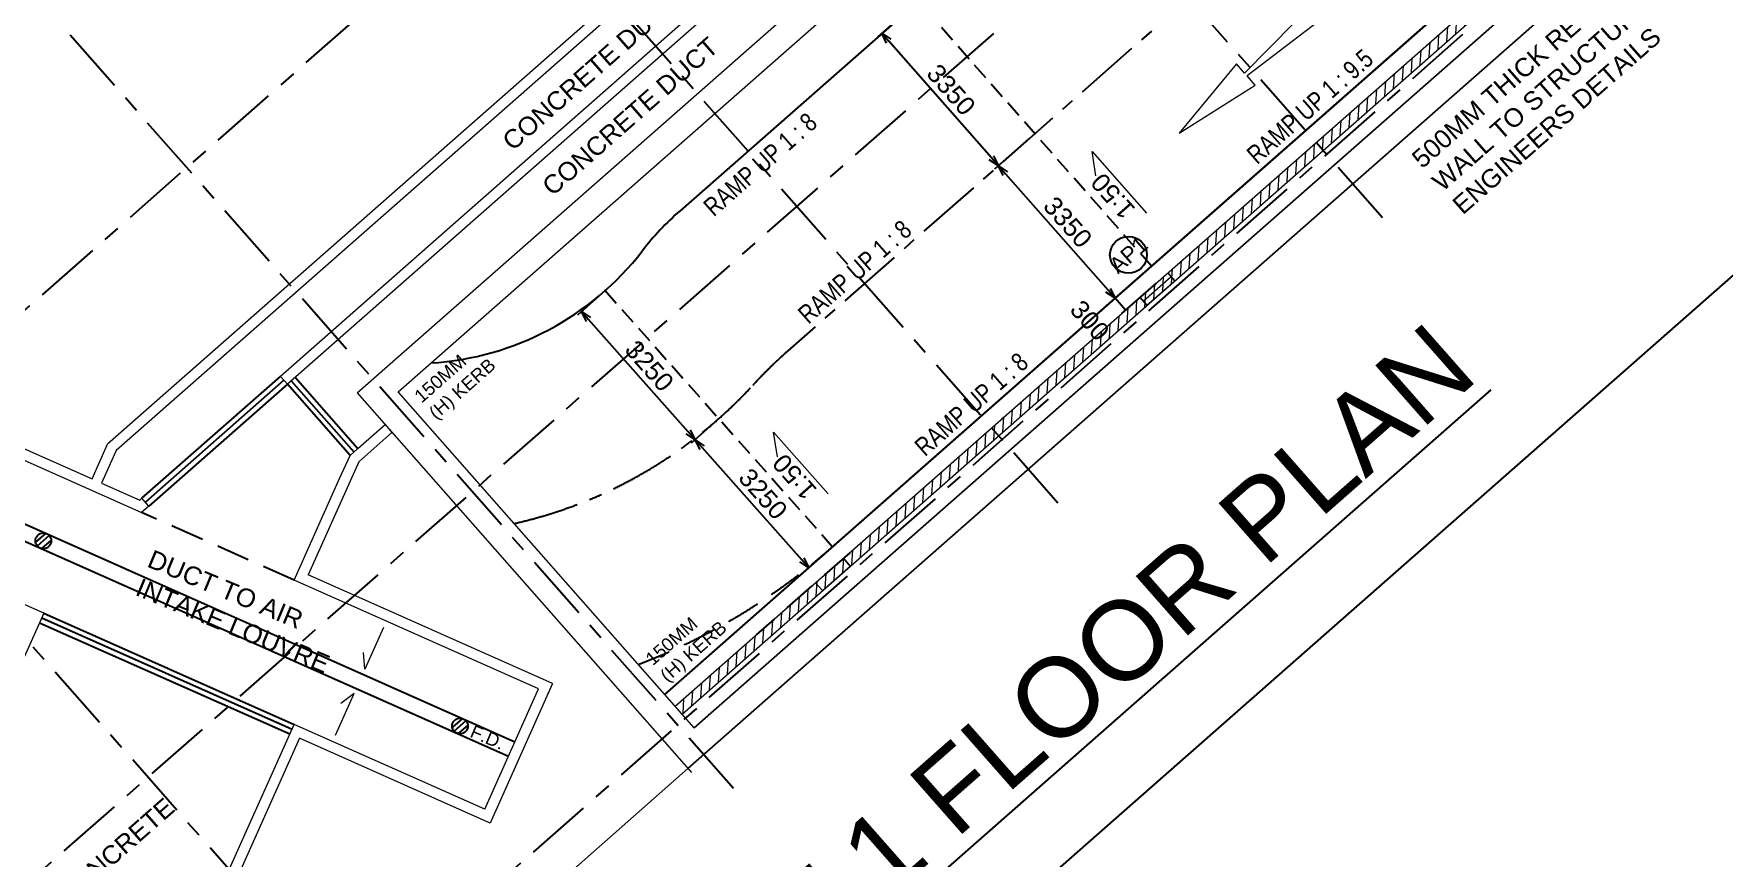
# Model space of a CAD drawing. Header units: millimetres. Extents: x 833681652 to 834427839, y 817425676 to 818089765.
# Drawn here: x 834328148 to 834360221, y 817932271 to 817947922 of the extents above; entities that cross this region are included whole.
import ezdxf
from ezdxf.enums import TextEntityAlignment as Align

# ---------------------------------------------------------------- set-up
doc = ezdxf.new("R2010")
doc.units = ezdxf.units.MM
doc.header["$LTSCALE"] = 100
for name, pattern in [('CENTER', [2, 1.25, -0.25, 0.25, -0.25]), ('Grid Line', [22.225, 12.7, -3.175, 3.175, -3.175]), ('Hidden', [9.525, 6.35, -3.175])]:
    doc.linetypes.add(name, pattern=pattern)
for name, color, linetype in [('A-COLS', 3, 'Continuous'), ('DLN020__', 6, 'Continuous'), ('DLN030_2', 1, 'Continuous'), ('DLN0401_', 7, 'Continuous'), ('DLN0402_Room Number', 7, 'Continuous'), ('DLN043__Room Name', 7, 'Continuous'), ('DLN210__', 7, 'Continuous'), ('DLN270__', 3, 'Continuous'), ('DLN318__Louvres', 6, 'Continuous'), ('DLN810__', 1, 'Continuous')]:
    doc.layers.add(name, color=color, linetype=linetype)
for name, color, linetype, lineweight in [('A-DOOR', 6, 'Continuous', 9), ('A-WALL', 7, 'Continuous', 9), ('A829_ROAD', 1, 'Continuous', 0), ('DLN040__', 3, 'Continuous', 0), ('I-WALL', 7, 'Continuous', 9)]:
    doc.layers.add(name, color=color, linetype=linetype, lineweight=lineweight)
doc.styles.get("Standard").update_dxf_attribs({"font": 'swiss.ttf'})
doc.styles.add('Swis721tBT', font='swissl.ttf')
doc.dimstyles.new('INTDIM350', dxfattribs={"dimtxt": 350, "dimasz": 200, "dimexe": 100, "dimexo": 150, "dimgap": 100, "dimtad": 1, "dimdec": 0, "dimzin": 9, "dimdsep": 46, "dimtxsty": 'Swis721tBT', "dimblk": 'OPEN30', "dimcen": -125, "dimclrd": 256, "dimclre": 256, "dimclrt": 2, "dimaunit": 1, "dimadec": 1, "dimazin": 0, "dimtfac": 0.444444, "dimtdec": 0, "dimtix": 1, "dimtmove": 2, "dimatfit": 3, "dimldrblk": 'OPEN30', "dimfxl": 0, "dimtolj": 1, "dimlwd": -1, "dimlwe": -1, "dimarcsym": 0})

# ---------------------------------------------------------------- blocks, each defined once
blk = doc.blocks.new('A$C2ABD7BB2')
at = {"layer": 'DLN810__', "color": 6}
for p, q in [((59, 354, 0), (-132, 186, 0)), ((126, 311, 0), (-99, 113, 0)), ((163, 227, 0), (-21, 66, 0))]:
    blk.add_line(p, q, dxfattribs=at)
blk.add_circle((14, 212, 0), 150, dxfattribs=at)
blk = doc.blocks.new('A05-_14-flat-3')
at = {"layer": 'A829_ROAD'}
for p, q in [((-275, 3909), (275, 3909)), ((-50, 709), (-275, 3909)), ((275, 3909), (50, 709)), ((-375, 709), (0, -1624)), ((-50, 709), (-375, 709)), ((0, -1624), (375, 709)), ((375, 709), (50, 709))]:
    blk.add_line(p, q, dxfattribs=at)
blk = doc.blocks.new('_Open30')
at = {"color": 0, "linetype": 'ByBlock', "lineweight": -2}
for p, q in [((-1, 0.27), (0, 0)), ((0, 0), (-1, -0.27)), ((0, 0), (-1, 0))]:
    blk.add_line(p, q, dxfattribs=at)
blk = doc.blocks.new('*D165')
at = {"layer": 'Defpoints', "color": 0}
for p in [(834341146, 817940615), (834340696, 817940216), (834343303, 817938184)]:
    blk.add_point(p, dxfattribs=at)
at = {"layer": 'DLN030_2', "linetype": 'Continuous'}
for p, q in [((834341034, 817940516), (834340621, 817940150)), ((834342720, 817937934), (834340829, 817940066)), ((834343191, 817938085), (834342778, 817937718))]:
    blk.add_line(p, q, dxfattribs=at)
at = {"layer": 'DLN030_2', "xscale": 200, "yscale": 200, "zscale": 200}
for p, rotation in [((834340696, 817940216), 131.5765935582896), ((834342853, 817937785), 311.5765935582896)]:
    blk.add_blockref('_Open30', p, dxfattribs=dict(at, rotation=rotation))
at = {"layer": 'DLN030_2', "color": 2, "insert": (834341984, 817939186), "char_height": 350, "attachment_point": 5, "rotation": 311.5766, "style": 'Swis721tBT'}
blk.add_mtext('\\A1;3250', dxfattribs=at)
blk = doc.blocks.new('*D166')
at = {"layer": 'Defpoints', "color": 0}
for p in [(834338989, 817943047), (834338539, 817942647), (834341146, 817940615)]:
    blk.add_point(p, dxfattribs=at)
at = {"layer": 'DLN030_2', "linetype": 'Continuous'}
for p, q in [((834338877, 817942947), (834338464, 817942581)), ((834340563, 817940366), (834338672, 817942498)), ((834341034, 817940516), (834340621, 817940150))]:
    blk.add_line(p, q, dxfattribs=at)
at = {"layer": 'DLN030_2', "xscale": 200, "yscale": 200, "zscale": 200}
for p, rotation in [((834338539, 817942647), 131.576593549999), ((834340696, 817940216), 311.576593549999)]:
    blk.add_blockref('_Open30', p, dxfattribs=dict(at, rotation=rotation))
at = {"layer": 'DLN030_2', "color": 2, "insert": (834339827, 817941617), "char_height": 350, "attachment_point": 5, "rotation": 311.5766, "style": 'Swis721tBT'}
blk.add_mtext('\\A1;3250', dxfattribs=at)
blk = doc.blocks.new('*D167')
at = {"layer": 'Defpoints', "color": 0}
for p in [(834344928, 817948540), (834344236, 817947931), (834347141, 817946025)]:
    blk.add_point(p, dxfattribs=at)
at = {"layer": 'DLN030_2', "linetype": 'Continuous'}
for p, q in [((834344815, 817948441), (834344161, 817947865)), ((834346317, 817945567), (834344368, 817947781)), ((834347029, 817945926), (834346374, 817945350))]:
    blk.add_line(p, q, dxfattribs=at)
at = {"layer": 'DLN030_2', "xscale": 200, "yscale": 200, "zscale": 200}
for p, rotation in [((834344236, 817947931), 131.350263552063), ((834346450, 817945416), 311.350263552063)]:
    blk.add_blockref('_Open30', p, dxfattribs=dict(at, rotation=rotation))
at = {"layer": 'DLN030_2', "color": 2, "insert": (834345553, 817946859), "char_height": 350, "attachment_point": 5, "rotation": 311.3503, "style": 'Swis721tBT'}
blk.add_mtext('\\A1;3350', dxfattribs=at)
blk = doc.blocks.new('*D168')
at = {"layer": 'Defpoints', "color": 0}
for p in [(834347141, 817946025), (834349354, 817943510), (834348663, 817942902)]:
    blk.add_point(p, dxfattribs=at)
at = {"layer": 'DLN030_2', "linetype": 'Continuous'}
for p, q in [((834347029, 817945926), (834346374, 817945350)), ((834346582, 817945266), (834348531, 817943052)), ((834349242, 817943411), (834348588, 817942836))]:
    blk.add_line(p, q, dxfattribs=at)
at = {"layer": 'DLN030_2', "xscale": 200, "yscale": 200, "zscale": 200}
for p, rotation in [((834346450, 817945416), 131.3502635423942), ((834348663, 817942902), 311.3502635423942)]:
    blk.add_blockref('_Open30', p, dxfattribs=dict(at, rotation=rotation))
at = {"layer": 'DLN030_2', "color": 2, "insert": (834347766, 817944344), "char_height": 350, "attachment_point": 5, "rotation": 311.3503, "style": 'Swis721tBT'}
blk.add_mtext('\\A1;3350', dxfattribs=at)
blk = doc.blocks.new('*D169')
at = {"layer": 'Defpoints', "color": 0}
for p in [(834349354, 817943510), (834349553, 817943285), (834348663, 817942902)]:
    blk.add_point(p, dxfattribs=at)
at = {"layer": 'DLN030_2', "linetype": 'Continuous'}
for p, q in [((834349242, 817943411), (834348588, 817942836)), ((834349440, 817943186), (834348786, 817942610)), ((834348861, 817942676), (834348663, 817942902))]:
    blk.add_line(p, q, dxfattribs=at)
at = {"layer": 'DLN030_2', "color": 2, "insert": (834348183, 817942479), "char_height": 350, "attachment_point": 5, "rotation": 311.3503, "style": 'Swis721tBT'}
blk.add_mtext('\\A1;300', dxfattribs=at)

msp = doc.modelspace()

# ---------------------------------------------------------------- hatches: boundary and pattern name
at = {"layer": 'A-WALL'}
h = msp.add_hatch(dxfattribs=at)
h.set_pattern_fill('ANSI31', scale=50)
h.set_pattern_definition([(86.3502, (834261331.75, 817978739.76), (-158.42802, 10.10571), [])])
h.paths.add_polyline_path([(834340448.3, 817935005.2), (834372427.5, 817963149.3), (834372262.3, 817963336.9), (834372112.2, 817963204.8), (834372145.2, 817963167.3), (834340316.1, 817935155.3)])

# ---------------------------------------------------------------- linework, layer by layer
msp.add_line((834346543.8, 817940637.1), (834346512.2, 817940609.4))
at = {"color": 2}
msp.add_lwpolyline([(834427839, 818002704.1), (834318889.5, 817906820.3), (834242269.6, 817993880.9), (834351219.2, 818089764.7)], close=True, dxfattribs=at)
at = {"layer": 'A-COLS', "lineweight": 18}
for p, q in [((834374565.4, 817964565.2), (834340679.3, 817934742.8, -0.1)), ((834340679.3, 817934742.8), (834374565.1, 817964564.9, -0.1)), ((834375081.5, 817964353.3), (834340559.2, 817933971)), ((834340559.2, 817933971), (834375023.9, 817964302.6)), ((834334282.9, 817941102.5), (834346706.8, 817952036.5)), ((834335063.7, 817941123.6), (834347037.1, 817951661.1)), ((834334282.9, 817941102.5, 0), (834340625.3, 817933896)), ((834340679.3, 817934742.8), (834335063.7, 817941123.6))]:
    msp.add_line(p, q, dxfattribs=at)
at = {"layer": 'A-DOOR'}
msp.add_line((834349729.4, 817943307, -0.1), (834349202.6, 817942843.4, -0.1), dxfattribs=at)
for points in [[(834349795.5, 817943232, -0.1), (834349663.4, 817943382.1, -0.1)], [(834349795.5, 817943232, -0.1), (834349663.4, 817943382.1, -0.1)], [(834349268.7, 817942768.3, -0.1), (834349136.6, 817942918.5, -0.1)], [(834349268.7, 817942768.3, -0.1), (834349136.6, 817942918.5, -0.1)], [(834343113, 817937350.9, -0.1), (834342980.9, 817937501, -0.1)]]:
    msp.add_polyline3d(points, dxfattribs=at)
at = {"layer": 'A-WALL', "lineweight": 18}
for p, q in [((834340448.1, 817935005.5, 0), (834372427.2, 817963149.6, -0.1)), ((834340315.9, 817935155.6, 0), (834365726.6, 817957519, -0.1))]:
    msp.add_line(p, q, dxfattribs=at)
at = {"layer": 'A-WALL', "color": 3}
for p, q in [((834344745.8, 817953507.9, -0.1), (834329544.4, 817940129.5, -0.1)), ((834344877.9, 817953357.8, -0.1), (834329709.3, 817940008.3, -0.1)), ((834345914, 817952937.3), (834332825.9, 817941418.6, -0.1)), ((834346046.2, 817952787.1), (834332958, 817941268.5, -0.1)), ((834332825.9, 817941418.6, -0.1), (834332958, 817941268.5, -0.1)), ((834334297.3, 817940049.4, -0.1), (834334811.5, 817940501.9, -0.1)), ((834334811.5, 817940501.9, -0.1), (834334943.7, 817940351.8, -0.1)), ((834327388.7, 817940302.1, -0.1), (834329252.3, 817939473.3, -0.1)), ((834329252.3, 817939473.3, -0.1), (834329544.4, 817940129.5, -0.1)), ((834334943.7, 817940351.8, -0.1), (834334312, 817939795.9, -0.1)), ((834327490.2, 817940038.1, -0.1), (834330193.7, 817938835.7, -0.1)), ((834329709.3, 817940008.3, -0.1), (834329435, 817939392, -0.1)), ((834334312, 817939795.9, -0.1), (834333351.4, 817937650.2, -0.1)), ((834333950.4, 817939477.7, -0.1), (834334147.2, 817939917.3, -0.1)), ((834334297.3, 817940049.4, -0.1), (834334147.2, 817939917.3, -0.1)), ((834333087, 817937548.9, -0.1), (834333950.4, 817939477.7, -0.1)), ((834329435, 817939392, -0.1), (834330157.8, 817939070.5, -0.1)), ((834330157.8, 817939070.5, -0.1), (834330198.5, 817939106.3, -0.1)), ((834330330.6, 817938956.2, -0.1), (834330198.5, 817939106.3, -0.1)), ((834330330.6, 817938956.2, -0.1), (834330193.7, 817938835.7, -0.1)), ((834328338.6, 817936925.3, -0.1), (834326474.3, 817937753.9, -0.1)), ((834337723.7, 817935486.7, -0.1), (834333087, 817937548.9, -0.1)), ((834337987.4, 817935588.3, -0.1), (834333351.4, 817937650.2, -0.1)), ((834328338.6, 817936925.3, -0.1), (834326618.4, 817933085.8, -0.1)), ((834337987.4, 817935588.3, -0.1), (834336809.2, 817932938.4, -0.1)), ((834337987.7, 817935588.2, -0.1), (834337898.7, 817935388.9, -0.1)), ((834336707.8, 817933202.4, -0.1), (834337723.7, 817935486.7, -0.1)), ((834337906.4, 817935405.4, -0.1), (834337906.1, 817935405.6, -0.1)), ((834331607.6, 817931503.5, -0.1), (834333088.7, 817934812, -0.1)), ((834336707.8, 817933202.4, -0.1), (834333088.7, 817934812, -0.1)), ((834333189.7, 817934548.2, -0.1), (834331752.9, 817931338.5, -0.1)), ((834336809.2, 817932938.4, -0.1), (834333189.7, 817934548.2, -0.1))]:
    msp.add_line(p, q, dxfattribs=at)
at = {"layer": 'A-WALL'}
for p, q in [((834349268.7, 817942768.3, -0.1), (834349795.5, 817943232, -0.1)), ((834349268.7, 817942768.3, -0.1), (834349795.5, 817943232, -0.1)), ((834343113, 817937350.9, -0.1), (834343639.8, 817937814.5, -0.1))]:
    msp.add_line(p, q, dxfattribs=at)
at = {"layer": 'DLN020__', "linetype": 'Grid Line'}
for p, q in [((834353735, 817944428.9), (834289970.3, 818016882.5)), ((834347579.4, 817939011.5), (834283814.7, 818011465.1)), ((834341423.8, 817933594.1), (834277659.1, 818006047.7)), ((834335268.2, 817928176.7), (834271503.5, 818000630.2)), ((834377642.3, 817986389), (834308304.5, 817925366.3)), ((834383059.8, 817980233.3), (834313721.9, 817919210.7)), ((834386957.6, 817975804.3), (834317619.8, 817914781.7))]:
    msp.add_line(p, q, dxfattribs=at)
at = {"layer": 'DLN030_2'}
msp.add_point((834338989.5, 817943046.7), dxfattribs=at)
at = {"layer": 'DLN0401_', "color": 0}
msp.add_circle((834348916.8, 817943725), 350, dxfattribs=at)
at = {"layer": 'DLN040__', "color": 0}
for points in [[(834348299.8, 817945223.8), (834348226, 817945687.7), (834349257.9, 817944515.1)], [(834342257.3, 817939892.7), (834342181.6, 817940356.2), (834343218.1, 817939187.7)]]:
    msp.add_lwpolyline(points, dxfattribs=at)
at = {"layer": 'DLN210__', "lineweight": 13}
for points in [[(834349663.4, 817943382.1, -0.1), (834349795.5, 817943232, -0.1)], [(834349663.4, 817943382.1, -0.1), (834349795.5, 817943232, -0.1)], [(834349795.5, 817943232, -0.1), (834349663.4, 817943382.1, -0.1)], [(834349136.6, 817942918.5, -0.1), (834349268.7, 817942768.3, -0.1)], [(834349136.6, 817942918.5, -0.1), (834349268.7, 817942768.3, -0.1)], [(834349268.7, 817942768.3, -0.1), (834349136.6, 817942918.5, -0.1)], [(834343507.7, 817937964.6, -0.1), (834343639.8, 817937814.5, -0.1)], [(834343639.8, 817937814.5, -0.1), (834343507.7, 817937964.6, -0.1)], [(834342980.9, 817937501, -0.1), (834343113, 817937350.9, -0.1)], [(834343113, 817937350.9, -0.1), (834342980.9, 817937501, -0.1)]]:
    msp.add_polyline3d(points, dxfattribs=at)
at = {"layer": 'DLN270__', "color": 251, "linetype": 'Continuous', "lineweight": 18}
msp.add_line((834340559.2, 817933971), (834330912.9, 817925481.5), dxfattribs=at)
at = {"layer": 'DLN318__Louvres'}
for p, q in [((834330198.5, 817939106.3, -0.1), (834332825.9, 817941418.6, -0.1)), ((834332891.9, 817941343.6, -0.1), (834330264.5, 817939031.3, -0.1)), ((834333033.1, 817941334.6, -0.1), (834334222.3, 817939983.3, -0.1)), ((834333108.1, 817941400.6, -0.1), (834334297.3, 817940049.4, -0.1)), ((834332958, 817941268.5, -0.1), (834330330.6, 817938956.2, -0.1)), ((834334147.2, 817939917.3, -0.1), (834332958, 817941268.5, -0.1)), ((834328338.3, 817936924.8, -0.1), (834333088.7, 817934812, -0.1)), ((834328257.1, 817936742, -0.1), (834333007.4, 817934629.3, -0.1)), ((834328297.7, 817936833.4, -0.1), (834333048, 817934720.6, -0.1))]:
    msp.add_line(p, q, dxfattribs=at)
at = {"layer": 'DLN810__'}
for p, q in [((834340117.7, 817935380.9, 0), (834365153, 817957413.8, -0.1)), ((834346392.9, 817940904), (834365152.8, 817957414.1)), ((834350554.6, 817953491.8, 0), (834340409.8, 817944563.6, 0)), ((834340117.7, 817935380.9), (834346393.1, 817940903.6)), ((834327043.2, 817939033.1, -0.1), (834337276.7, 817934481.6, -0.1)), ((834326921.3, 817938758.9, -0.1), (834337154.8, 817934207.5, -0.1))]:
    msp.add_line(p, q, dxfattribs=at)
at = {"layer": 'DLN810__', "linetype": 'CENTER', "ltscale": 10}
msp.add_line((834353481, 817951604.7, 0), (834342456.4, 817941902.2, 0), dxfattribs=at)
at = {"layer": 'DLN810__', "linetype": 'Hidden', "ltscale": 0.5}
for p, q in [((834349354.5, 817943510.4), (834344928.1, 817948540)), ((834338989.5, 817943046.7), (834343303.1, 817938184.2))]:
    msp.add_line(p, q, dxfattribs=at)
at = {"layer": 'DLN810__', "linetype": 'Hidden'}
for p, q in [((834333087, 817937548.9, -0.1), (834330193.7, 817938835.7, -0.1)), ((834343627.8, 817938070.3, 0), (834341854.8, 817936510))]:
    msp.add_line(p, q, dxfattribs=at)
at = {"layer": 'DLN810__'}
for centre, start, end in [((834344043.5, 817940434.9), 131.35026, 142.30373), ((834335339.6, 817947161.1), 273.62081, 322.30373)]:
    msp.add_arc(centre, 5500, start, end, dxfattribs=at)
at = {"layer": 'DLN810__', "linetype": 'CENTER', "ltscale": 10}
for centre, start, end in [((834348237.4, 817935333.4), 131.35026, 137.47835), ((834335339.6, 817947161.1), 282.69598, 317.47835)]:
    msp.add_arc(centre, 8750, start, end, dxfattribs=at)
at = {"layer": 'DLN810__', "linetype": 'Hidden'}
msp.add_arc((834335339.6, 817947161.1), 12000, 290.88421, 311.35026, dxfattribs=at)
at = {"layer": 'I-WALL', "color": 1, "elevation": -0.1}
for points in [[(834334782.5, 817936651), (834334430.1, 817935858.7), (834334403.9, 817936174.8)], [(834333873.3, 817934606.8), (834334225.7, 817935399.1), (834333973.5, 817935207)]]:
    msp.add_lwpolyline(points, dxfattribs=at)

# ---------------------------------------------------------------- block references
at = {"layer": 'DLN0402_Room Number', "rotation": 6.771992559802584e-05}
for p in [(834328312.9, 817938083.6, 0.1), (834336220.7, 817934569.4)]:
    msp.add_blockref('A$C2ABD7BB2', p, dxfattribs=at)
at = {"layer": 'DLN810__', "color": 4, "xscale": 0.7229092483945702, "yscale": 0.7229092483945702, "zscale": 0.7229092483945702, "rotation": 311.3502635560466}
msp.add_blockref('A05-_14-flat-3', (834350759.1, 817946810.9), dxfattribs=at)

# ---------------------------------------------------------------- texts
at = {"layer": 'DLN0401_', "style": 'Swis721tBT'}
msp.add_text('AP1', height=300, rotation=41.3502, dxfattribs=at).set_placement((834348916.8, 817943725), align=Align.MIDDLE_CENTER)
at = {"layer": 'DLN0401_', "color": 3}
msp.add_text('%%UBASEMENT 1 FLOOR PLAN', height=1500, rotation=41.3502, dxfattribs=at).set_placement((834335233.9, 817923464))
at = {"layer": 'DLN040__', "insert": (834354258.5, 817945610.4, -0.1), "char_height": 350, "width": 6932.316, "attachment_point": 1, "rotation": 41.35026}
msp.add_mtext('500MM THICK RETAINING WALL TO STRUCTURAL ENGINEERS DETAILS', dxfattribs=at)
at = {"layer": 'DLN040__', "char_height": 350, "attachment_point": 1, "line_spacing_factor": 1.00667}
for s, insert, rotation in [('{\\W0.8;RAMP UP 1 : 9.5}', (834351126.3, 817945690.2), 41.35026), ('{\\W0.8;RAMP UP 1 : 8}', (834340818.4, 817944697.7), 41.35026), ('1:50', (834348804.2, 817944366.2), 131.35026), ('{\\W0.8;RAMP UP 1 : 8}', (834342612.1, 817942659.6), 41.35026), ('{\\W0.8;RAMP UP 1 : 8}', (834344825.4, 817940144.9), 41.35026), ('1:50', (834342765, 817939037), 131.57659)]:
    msp.add_mtext(s, dxfattribs=dict(at, insert=insert, rotation=rotation))
at = {"layer": 'DLN040__', "char_height": 250, "width": 6419.991, "attachment_point": 1, "rotation": 41.35026, "line_spacing_factor": 1.00667}
for insert in [(834335339.8, 817941086.2, -0.1), (834339726.4, 817936101.9, -0.1)]:
    msp.add_mtext('150MM \\P(H) KERB ', dxfattribs=dict(at, insert=insert))
at = {"layer": 'DLN043__Room Name', "char_height": 350, "attachment_point": 1}
for s, insert, width, rotation in [('CONCRETE DUCT', (834337001.6, 817945946.3, -0.1), 4508.729, 41.35026), ('CONCRETE DUCT', (834337756.7, 817945088.3, -0.1), 4508.729, 41.35026), ('DUCT TO AIR \\PINTAKE LOUVRE', (834330410.2, 817938136.9, -0.1), 5056.625, 337.43555), ('CONCRETE \\PDUCT', (834328559.2, 817931632.1, -0.1), 4508.729, 41.35026)]:
    msp.add_mtext(s, dxfattribs=dict(at, insert=insert, width=width, rotation=rotation))
at = {"layer": 'DLN810__', "color": 6, "insert": (834336503.2, 817934812.1, -0.1), "char_height": 250, "attachment_point": 1, "rotation": 336.91186}
msp.add_mtext_dynamic_manual_height_columns('F.D.', width=4603.783, gutter_width=1, heights=[0], dxfattribs=at)

# ---------------------------------------------------------------- dimensions: what is measured, and where the dimension line sits
at = {"layer": 'DLN030_2'}
for p1, p2, distance, picture, middle in [((834347141.3, 817946025.2), (834344928.1, 817948540), 921.5, '*D167', (834345553, 817946858.7)), ((834347141.3, 817946025.2), (834349354.5, 817943510.4), -921.5, '*D168', (834347766.2, 817944343.9)), ((834341146.2, 817940615.5), (834338989.5, 817943046.7), 601.9, '*D166', (834339827, 817941617.4)), ((834343303.1, 817938184.2), (834341146.2, 817940615.5), 601.9, '*D165', (834341983.7, 817939186.1))]:
    dim = msp.add_aligned_dim(p1=p1, p2=p2, distance=distance, dimstyle='INTDIM350', dxfattribs=at)
    dim.commit()
    dim.dimension.update_dxf_attribs({"geometry": picture, "text_midpoint": middle})
dim = msp.add_linear_dim(base=(834348662.7, 817942901.6), p1=(834349552.9, 817943284.9), p2=(834349354.5, 817943510.4), angle=131.35026, dimstyle='INTDIM350', dxfattribs=at)
dim.commit()
dim.dimension.update_dxf_attribs({"geometry": '*D169', "text_midpoint": (834348182.5, 817942479), "dimtype": 161})

doc.saveas('drawing.dxf')
